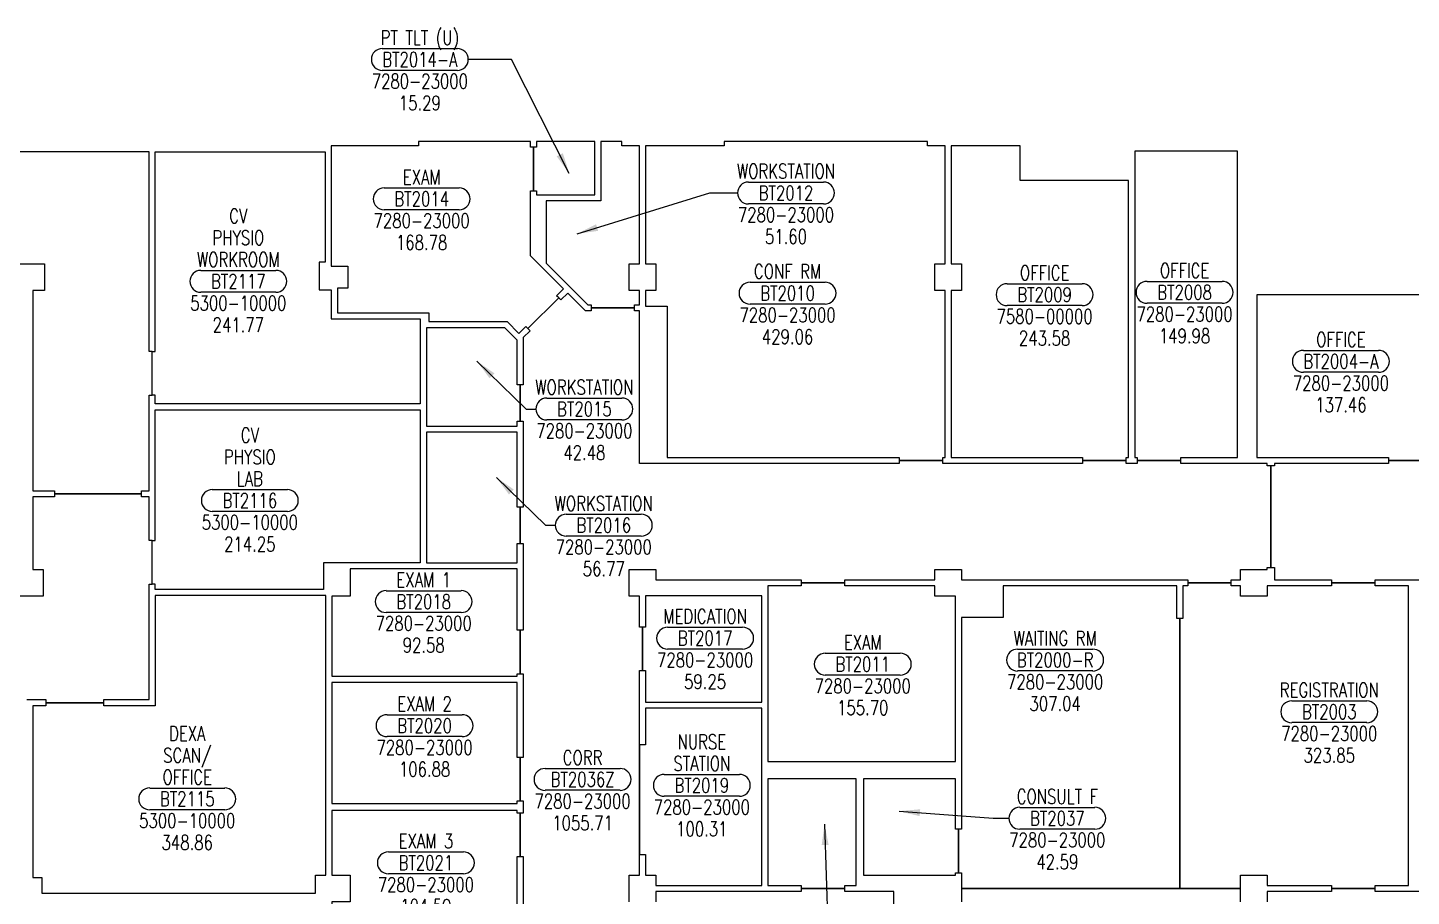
# Model space of a CAD drawing. Extents: x 2918 to 7159, y 18190 to 20091.
# Drawn here: x 5090 to 6232, y 19310 to 20027 of the extents above; entities that cross this region are included whole.
import ezdxf
from ezdxf.enums import TextEntityAlignment as Align

# ---------------------------------------------------------------- set-up
doc = ezdxf.new("R2010")
doc.units = 0
doc.header["$MEASUREMENT"] = 0
doc.layers.get('0').update_dxf_attribs({"linetype": 'CONTINUOUS'})
for name, color, linetype in [('AREA', 3, 'CONTINUOUS'), ('AREA2', 1, 'CONTINUOUS'), ('COSTC', 6, 'CONTINUOUS'), ('PLINE2', 5, 'CONTINUOUS'), ('ROOMNA', 4, 'CONTINUOUS'), ('ROOMNO', 4, 'CONTINUOUS'), ('ROOMOV', 4, 'CONTINUOUS')]:
    doc.layers.add(name, color=color, linetype=linetype)
doc.styles.get("Standard").update_dxf_attribs({"font": 'simplex.shx', "width": 0.75})
doc.dimstyles.get("Standard").update_dxf_attribs({"dimtxt": 0.18, "dimasz": 0.18, "dimexe": 0.18, "dimexo": 0.0625, "dimgap": 0.09, "dimtad": 0, "dimtih": 1, "dimtoh": 1, "dimdec": 4, "dimzin": 0, "dimtxsty": 'STANDARD', "dimcen": 0.09, "dimazin": 3, "dimtfac": 1, "dimtdec": 4, "dimtofl": 0, "dimtmove": 0, "dimatfit": 3, "dimtolj": 1, "dimtzin": 0})

# ---------------------------------------------------------------- blocks, each defined once
blk = doc.blocks.new('ROOM')
at = {"layer": 'ROOMOV'}
for p, q in [((-31, 9), (31, 9)), ((31, -9), (-31, -9))]:
    blk.add_line(p, q, dxfattribs=at)
for centre, start, end in [((-31, 0), 90, 270), ((31, 0), 270, 90)]:
    blk.add_arc(centre, 9.04, start, end, dxfattribs=at)
at = {"color": 0, "width": 0.75, "flags": 1}
for tag, p in [('FLFIN', (-60, -36)), ('ICRA', (60, -36)), ('FLTYPE', (-60, -48)), ('USER1', (60, -48)), ('FLCOND', (-60, -60)), ('USER2', (60, -60)), ('WLFIN', (-60, -72)), ('SITE', (-24, -72)), ('UCODE', (24, -72)), ('USER3', (60, -72)), ('WLTYPE', (-60, -84)), ('BLDG', (-24, -84)), ('UDESC', (24, -84)), ('USER4', (60, -84)), ('WLCOND', (-60, -96)), ('FLR', (-24, -96)), ('FCODE', (24, -96)), ('USER5', (60, -96)), ('CLFIN', (-60, -108)), ('COSTCD', (-24, -108)), ('FDESC', (24, -108)), ('USER6', (60, -108)), ('CLTYPE', (-60, -120)), ('DEPTD', (-24, -120)), ('DIVISION', (24, -120)), ('USER7', (60, -120)), ('CLCOND', (-60, -132)), ('RDES', (-24, -132)), ('CONTACT', (24, -132)), ('USER8', (60, -132)), ('CLHT', (-60, -144)), ('CHDATE', (-24, -144)), ('OCCUP', (24, -144)), ('BLOCK', (60, -144)), ('BASE', (-60, -156)), ('CBACK', (-24, -156)), ('PRCONTACT', (24, -156)), ('BLOCK2', (60, -156))]:
    blk.add_attdef(tag, text='', height=6, dxfattribs=at).set_placement(p, align=Align.MIDDLE_CENTER)
at = {"layer": 'AREA', "width": 0.75}
blk.add_attdef('AREA', text='', height=12, dxfattribs=at).set_placement((0, -36), align=Align.MIDDLE_CENTER)
at = {"layer": 'AREA2', "width": 0.75}
blk.add_attdef('AREA2', text='', height=12, dxfattribs=at).set_placement((0, -36), align=Align.MIDDLE_CENTER)
at = {"layer": 'COSTC', "width": 0.75}
blk.add_attdef('COSTC', text='', height=12, dxfattribs=at).set_placement((0, -18), align=Align.MIDDLE_CENTER)
at = {"layer": 'ROOMNA', "width": 0.75}
for tag, p in [('RMNAA', (0, 54)), ('RMNAB', (0, 36)), ('RMNAC', (0, 18))]:
    blk.add_attdef(tag, text='', height=12, dxfattribs=at).set_placement(p, align=Align.MIDDLE_CENTER)
at = {"layer": 'ROOMNO', "width": 0.75}
blk.add_attdef('RMNU', text='', height=12, dxfattribs=at).set_placement((0, 0), align=Align.MIDDLE_CENTER)

msp = doc.modelspace()

# ---------------------------------------------------------------- linework, layer by layer
at = {"layer": 'PLINE2', "color": 6}
for points in [[(5505, 19892.5), (5507.5, 19892.5), (5507.5, 19928.5), (5505, 19928.5), (5505, 19933.2), (5412.5, 19933.2), (5412.5, 19929.7), (5340.5, 19929.7), (5340.5, 19830.2), (5354, 19830.2), (5354, 19812.2), (5345.5, 19812.2), (5345.5, 19791.7), (5421, 19791.7), (5421, 19784.5), (5485.8, 19784.5), (5495.4, 19774.8), (5501.1, 19780.5), (5502.9, 19778.7), (5528.3, 19804.1), (5526.5, 19805.9), (5532.2, 19811.6), (5505, 19838.8)], [(5558, 19933.2), (5510, 19933.2), (5510, 19928.5), (5507.5, 19928.5), (5507.5, 19892.5), (5510, 19892.5), (5510, 19889.2), (5558, 19889.2)], [(5586.5, 19832.2), (5595, 19832.2), (5595, 19929.7), (5580.5, 19929.7), (5580.5, 19933.2), (5563, 19933.2), (5563, 19884.2), (5518, 19884.2), (5518, 19832.9), (5552.4, 19798.5), (5555, 19798.5), (5555, 19796), (5591, 19796), (5591, 19798.5), (5595, 19798.5), (5595, 19810.2), (5586.5, 19810.2)], [(5839, 19832.2), (5847.5, 19832.2), (5847.5, 19929.7), (5833, 19929.7), (5833, 19933.2), (5665, 19933.2), (5665, 19929.7), (5600, 19929.7), (5600, 19832.2), (5608.5, 19832.2), (5608.5, 19810.2), (5600, 19810.2), (5600, 19797.2), (5618, 19797.2), (5618, 19672.2), (5809.5, 19672.2), (5809.5, 19669.7), (5845.5, 19669.7), (5845.5, 19672.2), (5847.5, 19672.2), (5847.5, 19810.2), (5839, 19810.2)], [(5999, 19901.2), (5998, 19901.2), (5909.5, 19901.2), (5909.5, 19929.7), (5852.5, 19929.7), (5852.5, 19832.2), (5861, 19832.2), (5861, 19810.2), (5852.5, 19810.2), (5852.5, 19672.2), (5961, 19672.2), (5961, 19669.7), (5997, 19669.7), (5997, 19672.2), (5999, 19672.2)], [(5195, 19716.7), (5195, 19723.8), (5192.5, 19723.8), (5192.5, 19759.8), (5195, 19759.8), (5195, 19924.7), (5335.5, 19924.7), (5335.5, 19833.7), (5330.5, 19833.7), (5330.5, 19810.7), (5340.5, 19810.7), (5340.5, 19786.7), (5414, 19786.7), (5414, 19716.7)], [(6089, 19806.7), (6089, 19925.2), (6004, 19925.2), (6004, 19672.2), (6006, 19672.2), (6006, 19669.7), (6042, 19669.7), (6042, 19672.2), (6089, 19672.2)], [(6251.5, 19806.7), (6105, 19806.7), (6105, 19672.2), (6213.5, 19672.2), (6213.5, 19669.7), (6249.5, 19669.7), (6249.5, 19672.2), (6251.5, 19672.2)], [(5494, 19698.2), (5494, 19702.2), (5496.5, 19702.2), (5496.5, 19732.2), (5494, 19732.2), (5494, 19769.2), (5483.7, 19779.5), (5419, 19779.5), (5419, 19698.2)], [(5195, 19563.2), (5195, 19567.6), (5192.5, 19567.6), (5192.5, 19603.6), (5195, 19603.6), (5195, 19711.7), (5414, 19711.7), (5414, 19585.2), (5334, 19585.2), (5334, 19563.2)], [(5494, 19693.2), (5419, 19693.2), (5419, 19585.2), (5494, 19585.2), (5494, 19601.2), (5496.5, 19601.2), (5496.5, 19631.2), (5494, 19631.2)], [(5494, 19580.2), (5356, 19580.2), (5356, 19580.2), (5356, 19580.2), (5356, 19557.7), (5341, 19557.7), (5341, 19491.5), (5494, 19491.5), (5494, 19493.5), (5496.5, 19493.5), (5496.5, 19529.5), (5494, 19529.5)], [(5856, 19557.7), (5839, 19557.7), (5839, 19566.2), (5764.5, 19566.2), (5764.5, 19568.7), (5728.5, 19568.7), (5728.5, 19566.2), (5701, 19566.2), (5701, 19421.2), (5856, 19421.2)], [(6038.8, 19566.2), (5895.5, 19566.2), (5895.5, 19540), (5861, 19540), (5861, 19365.2), (5858.5, 19365.2), (5858.5, 19329.2), (5861, 19329.2), (5861, 19316.2), (6041.4, 19316.2), (6041.4, 19539.2), (6038.8, 19539.2)], [(6230, 19566.2), (6202.5, 19566.2), (6202.5, 19568.7), (6166.5, 19568.7), (6166.5, 19566.2), (6113.5, 19566.2), (6113.5, 19557.7), (6091.5, 19557.7), (6091.5, 19566.2), (6083.8, 19566.2), (6083.8, 19568.7), (6047.8, 19568.7), (6047.8, 19566.2), (6043.8, 19566.2), (6043.8, 19539.2), (6041.4, 19539.2), (6041.4, 19316.2), (6091.5, 19316.2), (6091.5, 19327.2), (6113.5, 19327.2), (6113.5, 19318.7), (6166.5, 19318.7), (6166.5, 19316.2), (6202.5, 19316.2), (6202.5, 19318.7), (6230, 19318.7)], [(5195, 19467.2), (5152.6, 19467.2), (5152.6, 19469.7), (5104.6, 19469.7), (5104.6, 19467.2), (5094, 19467.2), (5094, 19325.2), (5101.5, 19325.2), (5101.5, 19312.2), (5327.5, 19312.2), (5327.5, 19327.2), (5336, 19327.2), (5336, 19558.2), (5195, 19558.2)], [(5696, 19558.1), (5600, 19558.1), (5600, 19532.2), (5597.5, 19532.2), (5597.5, 19496.2), (5600, 19496.2), (5600, 19470.2), (5696, 19470.2)], [(5494, 19486.5), (5341, 19486.5), (5341, 19386.5), (5494, 19386.5), (5494, 19388.5), (5496.5, 19388.5), (5496.5, 19424.5), (5494, 19424.5)], [(5600, 19465.2), (5600, 19435), (5595, 19435), (5595, 19344.3), (5600, 19344.3), (5600, 19327.2), (5608.5, 19327.2), (5608.5, 19318.7), (5696, 19318.7), (5696, 19465.2)], [(5774, 19406.7), (5701, 19406.7), (5701, 19318.7), (5728.5, 19318.7), (5728.5, 19316.2), (5764.5, 19316.2), (5764.5, 19318.7), (5774, 19318.7)], [(5856, 19406.7), (5780, 19406.7), (5780, 19327.2), (5856, 19327.2), (5856, 19329.2), (5858.5, 19329.2), (5858.5, 19365.2), (5856, 19365.2)], [(5494, 19342.5), (5496.5, 19342.5), (5496.5, 19378.5), (5494, 19378.5), (5494, 19380.5), (5341, 19380.5), (5341, 19327.2), (5356, 19327.2), (5356, 19305.2), (5341, 19305.2), (5341, 19280.5), (5494, 19280.5)]]:
    msp.add_lwpolyline(points, close=True, dxfattribs=at)
for points in [[(5081.5, 19832.2), (5103.5, 19832.2), (5103.5, 19810.2), (5094, 19810.2), (5094, 19644.7), (5111.8, 19644.7), (5111.8, 19642.2), (5183.8, 19642.2), (5183.8, 19644.7), (5190, 19644.7), (5190, 19723.8), (5192.5, 19723.8), (5192.5, 19759.8), (5190, 19759.8), (5190, 19924.7), (4539.5, 19924.7)], [(5586.5, 19305.2), (5586.5, 19327.2), (5595, 19327.2), (5595, 19344.3), (5595, 19344.3), (5595, 19435), (5595, 19435), (5595, 19496.2), (5597.5, 19496.2), (5597.5, 19532.2), (5595, 19532.2), (5595, 19557.7), (5586.5, 19557.7), (5586.5, 19579.7), (5608.5, 19579.7), (5608.5, 19571.2), (5728.5, 19571.2), (5728.5, 19568.7), (5764.5, 19568.7), (5764.5, 19571.2), (5839, 19571.2), (5839, 19579.7), (5861, 19579.7), (5861, 19571.2), (6047.8, 19571.2), (6047.8, 19568.7), (6083.8, 19568.7), (6083.8, 19571.2), (6091.5, 19571.2), (6091.5, 19579.7), (6113.5, 19579.7), (6113.5, 19581.5), (6116.5, 19581.5), (6116.5, 19665.5), (6113.5, 19665.5), (6113.5, 19667.2), (6042, 19667.2), (6042, 19669.7), (6006, 19669.7), (6006, 19667.2), (5997, 19667.2), (5997, 19669.7), (5961, 19669.7), (5961, 19667.2), (5845.5, 19667.2), (5845.5, 19669.7), (5809.5, 19669.7), (5809.5, 19667.2), (5595, 19667.2), (5595, 19793.5), (5591, 19793.5), (5591, 19796), (5555, 19796), (5555, 19793.5), (5550.3, 19793.5), (5535.7, 19808), (5530.1, 19802.4), (5528.3, 19804.1), (5502.9, 19778.7), (5504.6, 19776.9), (5499, 19771.3), (5499, 19732.2), (5496.5, 19732.2), (5496.5, 19702.2), (5499, 19702.2), (5499, 19631.2), (5496.5, 19631.2), (5496.5, 19601.2), (5499, 19601.2), (5499, 19529.5), (5496.5, 19529.5), (5496.5, 19493.5), (5499, 19493.5), (5499, 19424.5), (5496.5, 19424.5), (5496.5, 19388.5), (5499, 19388.5), (5499, 19378.5), (5496.5, 19378.5), (5496.5, 19342.5), (5499, 19342.5), (5499, 19212.5)], [(6249.5, 19669.7), (6213.5, 19669.7), (6213.5, 19667.2), (6119.5, 19667.2), (6119.5, 19665.5), (6116.5, 19665.5), (6116.5, 19581.5), (6119.5, 19581.5), (6119.5, 19571.2), (6166.5, 19571.2), (6166.5, 19568.7), (6202.5, 19568.7), (6202.5, 19571.2), (6306, 19571.2)], [(5089, 19472.2), (5104.6, 19472.2), (5104.6, 19469.7), (5152.6, 19469.7), (5152.6, 19472.2), (5190, 19472.2), (5190, 19567.6), (5192.5, 19567.6), (5192.5, 19603.6), (5190, 19603.6), (5190, 19639.7), (5183.8, 19639.7), (5183.8, 19642.2), (5111.8, 19642.2), (5111.8, 19639.7), (5094, 19639.7), (5094, 19579.7), (5102.5, 19579.7), (5102.5, 19557.7), (5081.5, 19557.7)], [(5805, 19302.7), (5805, 19313.7), (5764.5, 19313.7), (5764.5, 19316.2), (5728.5, 19316.2), (5728.5, 19313.7), (5608.5, 19313.7), (5608.5, 19305.2)], [(6091.5, 19305.2), (6091.5, 19316.2), (5861, 19316.2), (5861, 19305.2)], [(6279, 19313.7), (6202.5, 19313.7), (6202.5, 19316.2), (6166.5, 19316.2), (6166.5, 19313.7), (6113.5, 19313.7), (6113.5, 19305.2)]]:
    msp.add_lwpolyline(points, dxfattribs=at)

# ---------------------------------------------------------------- block references
at = {"layer": 'ROOMNO', "color": 2}
ref = msp.add_blockref('ROOM', (5413.6, 20001.1), dxfattribs=at)
ref.add_attrib('RMNU', 'BT2014-A', dxfattribs={"height": 12, "width": 0.75}).set_placement((5413.6, 20001.1), align=Align.MIDDLE_CENTER)
ref.add_attrib('RMNAC', 'PT TLT (U)', dxfattribs={"layer": 'ROOMNA', "height": 12, "width": 0.75}).set_placement((5413.6, 20019.1), align=Align.MIDDLE_CENTER)
ref.add_attrib('COSTC', '7280-23000', dxfattribs={"layer": 'COSTC', "height": 12, "width": 0.75}).set_placement((5413.6, 19983.1), align=Align.MIDDLE_CENTER)
ref.add_attrib('AREA2', '15.29', dxfattribs={"layer": 'AREA2', "height": 12, "width": 0.75}).set_placement((5413.6, 19965.1), align=Align.MIDDLE_CENTER)
ref = msp.add_blockref('ROOM', (5415.1, 19885.9), dxfattribs=at)
ref.add_attrib('RMNU', 'BT2014', dxfattribs={"height": 12, "width": 0.75}).set_placement((5415.1, 19885.9), align=Align.MIDDLE_CENTER)
ref.add_attrib('RMNAC', 'EXAM', dxfattribs={"layer": 'ROOMNA', "height": 12, "width": 0.75}).set_placement((5415.1, 19903.9), align=Align.MIDDLE_CENTER)
ref.add_attrib('COSTC', '7280-23000', dxfattribs={"layer": 'COSTC', "height": 12, "width": 0.75}).set_placement((5415.1, 19867.9), align=Align.MIDDLE_CENTER)
ref.add_attrib('AREA2', '168.78', dxfattribs={"layer": 'AREA2', "height": 12, "width": 0.75}).set_placement((5415.1, 19849.9), align=Align.MIDDLE_CENTER)
ref = msp.add_blockref('ROOM', (5716, 19890.8), dxfattribs=at)
ref.add_attrib('RMNU', 'BT2012', dxfattribs={"height": 12, "width": 0.75}).set_placement((5716, 19890.8), align=Align.MIDDLE_CENTER)
ref.add_attrib('RMNAC', 'WORKSTATION', dxfattribs={"layer": 'ROOMNA', "height": 12, "width": 0.75}).set_placement((5716, 19908.8), align=Align.MIDDLE_CENTER)
ref.add_attrib('COSTC', '7280-23000', dxfattribs={"layer": 'COSTC', "height": 12, "width": 0.75}).set_placement((5716, 19872.8), align=Align.MIDDLE_CENTER)
ref.add_attrib('AREA2', '51.60', dxfattribs={"layer": 'AREA2', "height": 12, "width": 0.75}).set_placement((5716, 19854.8), align=Align.MIDDLE_CENTER)
ref = msp.add_blockref('ROOM', (5263.7, 19817.8), dxfattribs=at)
ref.add_attrib('RMNU', 'BT2117', dxfattribs={"height": 12, "width": 0.75}).set_placement((5263.7, 19817.8), align=Align.MIDDLE_CENTER)
ref.add_attrib('RMNAA', 'CV', dxfattribs={"layer": 'ROOMNA', "height": 12, "width": 0.75}).set_placement((5263.7, 19871.8), align=Align.MIDDLE_CENTER)
ref.add_attrib('RMNAB', 'PHYSIO', dxfattribs={"layer": 'ROOMNA', "height": 12, "width": 0.75}).set_placement((5263.7, 19853.8), align=Align.MIDDLE_CENTER)
ref.add_attrib('RMNAC', 'WORKROOM', dxfattribs={"layer": 'ROOMNA', "height": 12, "width": 0.75}).set_placement((5263.7, 19835.8), align=Align.MIDDLE_CENTER)
ref.add_attrib('COSTC', '5300-10000', dxfattribs={"layer": 'COSTC', "height": 12, "width": 0.75}).set_placement((5263.7, 19799.8), align=Align.MIDDLE_CENTER)
ref.add_attrib('AREA2', '241.77', dxfattribs={"layer": 'AREA2', "height": 12, "width": 0.75}).set_placement((5263.7, 19781.8), align=Align.MIDDLE_CENTER)
ref = msp.add_blockref('ROOM', (5717.3, 19808), dxfattribs=at)
ref.add_attrib('RMNU', 'BT2010', dxfattribs={"height": 12, "width": 0.75}).set_placement((5717.3, 19808), align=Align.MIDDLE_CENTER)
ref.add_attrib('RMNAC', 'CONF RM', dxfattribs={"layer": 'ROOMNA', "height": 12, "width": 0.75}).set_placement((5717.3, 19826), align=Align.MIDDLE_CENTER)
ref.add_attrib('COSTC', '7280-23000', dxfattribs={"layer": 'COSTC', "height": 12, "width": 0.75}).set_placement((5717.3, 19790), align=Align.MIDDLE_CENTER)
ref.add_attrib('AREA2', '429.06', dxfattribs={"layer": 'AREA2', "height": 12, "width": 0.75}).set_placement((5717.3, 19772), align=Align.MIDDLE_CENTER)
ref = msp.add_blockref('ROOM', (5929.6, 19806.8), dxfattribs=at)
ref.add_attrib('RMNU', 'BT2009', dxfattribs={"height": 12, "width": 0.75}).set_placement((5929.6, 19806.8), align=Align.MIDDLE_CENTER)
ref.add_attrib('RMNAC', 'OFFICE', dxfattribs={"layer": 'ROOMNA', "height": 12, "width": 0.75}).set_placement((5929.6, 19824.8), align=Align.MIDDLE_CENTER)
ref.add_attrib('COSTC', '7580-00000', dxfattribs={"layer": 'COSTC', "height": 12, "width": 0.75}).set_placement((5929.6, 19788.8), align=Align.MIDDLE_CENTER)
ref.add_attrib('AREA2', '243.58', dxfattribs={"layer": 'AREA2', "height": 12, "width": 0.75}).set_placement((5929.6, 19770.8), align=Align.MIDDLE_CENTER)
ref = msp.add_blockref('ROOM', (6045.2, 19808.7), dxfattribs=at)
ref.add_attrib('RMNU', 'BT2008', dxfattribs={"height": 12, "width": 0.75}).set_placement((6045.2, 19808.7), align=Align.MIDDLE_CENTER)
ref.add_attrib('RMNAC', 'OFFICE', dxfattribs={"layer": 'ROOMNA', "height": 12, "width": 0.75}).set_placement((6045.2, 19826.7), align=Align.MIDDLE_CENTER)
ref.add_attrib('COSTC', '7280-23000', dxfattribs={"layer": 'COSTC', "height": 12, "width": 0.75}).set_placement((6045.2, 19790.7), align=Align.MIDDLE_CENTER)
ref.add_attrib('AREA2', '149.98', dxfattribs={"layer": 'AREA2', "height": 12, "width": 0.75}).set_placement((6045.2, 19772.7), align=Align.MIDDLE_CENTER)
ref = msp.add_blockref('ROOM', (6174.3, 19751.7), dxfattribs=at)
ref.add_attrib('RMNU', 'BT2004-A', dxfattribs={"height": 12, "width": 0.75}).set_placement((6174.3, 19751.7), align=Align.MIDDLE_CENTER)
ref.add_attrib('RMNAC', 'OFFICE', dxfattribs={"layer": 'ROOMNA', "height": 12, "width": 0.75}).set_placement((6174.3, 19769.7), align=Align.MIDDLE_CENTER)
ref.add_attrib('COSTC', '7280-23000', dxfattribs={"layer": 'COSTC', "height": 12, "width": 0.75}).set_placement((6174.3, 19733.7), align=Align.MIDDLE_CENTER)
ref.add_attrib('AREA2', '137.46', dxfattribs={"layer": 'AREA2', "height": 12, "width": 0.75}).set_placement((6174.3, 19715.7), align=Align.MIDDLE_CENTER)
ref = msp.add_blockref('ROOM', (5549.5, 19712.3), dxfattribs=at)
ref.add_attrib('RMNU', 'BT2015', dxfattribs={"height": 12, "width": 0.75}).set_placement((5549.5, 19712.3), align=Align.MIDDLE_CENTER)
ref.add_attrib('RMNAC', 'WORKSTATION', dxfattribs={"layer": 'ROOMNA', "height": 12, "width": 0.75}).set_placement((5549.5, 19730.3), align=Align.MIDDLE_CENTER)
ref.add_attrib('COSTC', '7280-23000', dxfattribs={"layer": 'COSTC', "height": 12, "width": 0.75}).set_placement((5549.5, 19694.3), align=Align.MIDDLE_CENTER)
ref.add_attrib('AREA2', '42.48', dxfattribs={"layer": 'AREA2', "height": 12, "width": 0.75}).set_placement((5549.5, 19676.3), align=Align.MIDDLE_CENTER)
ref = msp.add_blockref('ROOM', (5273.2, 19636.7), dxfattribs=at)
ref.add_attrib('RMNU', 'BT2116', dxfattribs={"height": 12, "width": 0.75}).set_placement((5273.2, 19636.7), align=Align.MIDDLE_CENTER)
ref.add_attrib('RMNAA', 'CV', dxfattribs={"layer": 'ROOMNA', "height": 12, "width": 0.75}).set_placement((5273.2, 19690.7), align=Align.MIDDLE_CENTER)
ref.add_attrib('RMNAB', 'PHYSIO', dxfattribs={"layer": 'ROOMNA', "height": 12, "width": 0.75}).set_placement((5273.2, 19672.7), align=Align.MIDDLE_CENTER)
ref.add_attrib('RMNAC', 'LAB', dxfattribs={"layer": 'ROOMNA', "height": 12, "width": 0.75}).set_placement((5273.2, 19654.7), align=Align.MIDDLE_CENTER)
ref.add_attrib('COSTC', '5300-10000', dxfattribs={"layer": 'COSTC', "height": 12, "width": 0.75}).set_placement((5273.2, 19618.7), align=Align.MIDDLE_CENTER)
ref.add_attrib('AREA2', '214.25', dxfattribs={"layer": 'AREA2', "height": 12, "width": 0.75}).set_placement((5273.2, 19600.7), align=Align.MIDDLE_CENTER)
ref = msp.add_blockref('ROOM', (5565.5, 19616.3), dxfattribs=at)
ref.add_attrib('RMNU', 'BT2016', dxfattribs={"height": 12, "width": 0.75}).set_placement((5565.5, 19616.3), align=Align.MIDDLE_CENTER)
ref.add_attrib('RMNAC', 'WORKSTATION', dxfattribs={"layer": 'ROOMNA', "height": 12, "width": 0.75}).set_placement((5565.5, 19634.3), align=Align.MIDDLE_CENTER)
ref.add_attrib('COSTC', '7280-23000', dxfattribs={"layer": 'COSTC', "height": 12, "width": 0.75}).set_placement((5565.5, 19598.3), align=Align.MIDDLE_CENTER)
ref.add_attrib('AREA2', '56.77', dxfattribs={"layer": 'AREA2', "height": 12, "width": 0.75}).set_placement((5565.5, 19580.3), align=Align.MIDDLE_CENTER)
ref = msp.add_blockref('ROOM', (5416.8, 19553.2), dxfattribs=at)
ref.add_attrib('RMNU', 'BT2018', dxfattribs={"height": 12, "width": 0.75}).set_placement((5416.8, 19553.2), align=Align.MIDDLE_CENTER)
ref.add_attrib('RMNAC', 'EXAM 1', dxfattribs={"layer": 'ROOMNA', "height": 12, "width": 0.75}).set_placement((5416.8, 19571.2), align=Align.MIDDLE_CENTER)
ref.add_attrib('COSTC', '7280-23000', dxfattribs={"layer": 'COSTC', "height": 12, "width": 0.75}).set_placement((5416.8, 19535.2), align=Align.MIDDLE_CENTER)
ref.add_attrib('AREA2', '92.58', dxfattribs={"layer": 'AREA2', "height": 12, "width": 0.75}).set_placement((5416.8, 19517.2), align=Align.MIDDLE_CENTER)
ref = msp.add_blockref('ROOM', (5649.2, 19523), dxfattribs=at)
ref.add_attrib('RMNU', 'BT2017', dxfattribs={"height": 12, "width": 0.75}).set_placement((5649.2, 19523), align=Align.MIDDLE_CENTER)
ref.add_attrib('RMNAC', 'MEDICATION', dxfattribs={"layer": 'ROOMNA', "height": 12, "width": 0.75}).set_placement((5649.2, 19541), align=Align.MIDDLE_CENTER)
ref.add_attrib('COSTC', '7280-23000', dxfattribs={"layer": 'COSTC', "height": 12, "width": 0.75}).set_placement((5649.2, 19505), align=Align.MIDDLE_CENTER)
ref.add_attrib('AREA2', '59.25', dxfattribs={"layer": 'AREA2', "height": 12, "width": 0.75}).set_placement((5649.2, 19487), align=Align.MIDDLE_CENTER)
ref = msp.add_blockref('ROOM', (5779.4, 19501.5), dxfattribs=at)
ref.add_attrib('RMNU', 'BT2011', dxfattribs={"height": 12, "width": 0.75}).set_placement((5779.4, 19501.5), align=Align.MIDDLE_CENTER)
ref.add_attrib('RMNAC', 'EXAM', dxfattribs={"layer": 'ROOMNA', "height": 12, "width": 0.75}).set_placement((5779.4, 19519.5), align=Align.MIDDLE_CENTER)
ref.add_attrib('COSTC', '7280-23000', dxfattribs={"layer": 'COSTC', "height": 12, "width": 0.75}).set_placement((5779.4, 19483.5), align=Align.MIDDLE_CENTER)
ref.add_attrib('AREA2', '155.70', dxfattribs={"layer": 'AREA2', "height": 12, "width": 0.75}).set_placement((5779.4, 19465.5), align=Align.MIDDLE_CENTER)
ref = msp.add_blockref('ROOM', (5938.3, 19504.9), dxfattribs=at)
ref.add_attrib('RMNU', 'BT2000-R', dxfattribs={"height": 12, "width": 0.75}).set_placement((5938.3, 19504.9), align=Align.MIDDLE_CENTER)
ref.add_attrib('RMNAC', 'WAITING RM', dxfattribs={"layer": 'ROOMNA', "height": 12, "width": 0.75}).set_placement((5938.3, 19522.9), align=Align.MIDDLE_CENTER)
ref.add_attrib('COSTC', '7280-23000', dxfattribs={"layer": 'COSTC', "height": 12, "width": 0.75}).set_placement((5938.3, 19486.9), align=Align.MIDDLE_CENTER)
ref.add_attrib('AREA2', '307.04', dxfattribs={"layer": 'AREA2', "height": 12, "width": 0.75}).set_placement((5938.3, 19468.9), align=Align.MIDDLE_CENTER)
ref = msp.add_blockref('ROOM', (6164.7, 19462.2), dxfattribs=at)
ref.add_attrib('RMNU', 'BT2003', dxfattribs={"height": 12, "width": 0.75}).set_placement((6164.7, 19462.2), align=Align.MIDDLE_CENTER)
ref.add_attrib('RMNAC', 'REGISTRATION', dxfattribs={"layer": 'ROOMNA', "height": 12, "width": 0.75}).set_placement((6164.7, 19480.2), align=Align.MIDDLE_CENTER)
ref.add_attrib('COSTC', '7280-23000', dxfattribs={"layer": 'COSTC', "height": 12, "width": 0.75}).set_placement((6164.7, 19444.2), align=Align.MIDDLE_CENTER)
ref.add_attrib('AREA2', '323.85', dxfattribs={"layer": 'AREA2', "height": 12, "width": 0.75}).set_placement((6164.7, 19426.2), align=Align.MIDDLE_CENTER)
ref = msp.add_blockref('ROOM', (5417.5, 19450.7), dxfattribs=at)
ref.add_attrib('RMNU', 'BT2020', dxfattribs={"height": 12, "width": 0.75}).set_placement((5417.5, 19450.7), align=Align.MIDDLE_CENTER)
ref.add_attrib('RMNAC', 'EXAM 2', dxfattribs={"layer": 'ROOMNA', "height": 12, "width": 0.75}).set_placement((5417.5, 19468.7), align=Align.MIDDLE_CENTER)
ref.add_attrib('COSTC', '7280-23000', dxfattribs={"layer": 'COSTC', "height": 12, "width": 0.75}).set_placement((5417.5, 19432.7), align=Align.MIDDLE_CENTER)
ref.add_attrib('AREA2', '106.88', dxfattribs={"layer": 'AREA2', "height": 12, "width": 0.75}).set_placement((5417.5, 19414.7), align=Align.MIDDLE_CENTER)
ref = msp.add_blockref('ROOM', (5221.5, 19390.2), dxfattribs=at)
ref.add_attrib('RMNU', 'BT2115', dxfattribs={"height": 12, "width": 0.75}).set_placement((5221.5, 19390.2), align=Align.MIDDLE_CENTER)
ref.add_attrib('RMNAA', 'DEXA', dxfattribs={"layer": 'ROOMNA', "height": 12, "width": 0.75}).set_placement((5221.5, 19444.2), align=Align.MIDDLE_CENTER)
ref.add_attrib('RMNAB', 'SCAN/', dxfattribs={"layer": 'ROOMNA', "height": 12, "width": 0.75}).set_placement((5221.5, 19426.2), align=Align.MIDDLE_CENTER)
ref.add_attrib('RMNAC', 'OFFICE', dxfattribs={"layer": 'ROOMNA', "height": 12, "width": 0.75}).set_placement((5221.5, 19408.2), align=Align.MIDDLE_CENTER)
ref.add_attrib('COSTC', '5300-10000', dxfattribs={"layer": 'COSTC', "height": 12, "width": 0.75}).set_placement((5221.5, 19372.2), align=Align.MIDDLE_CENTER)
ref.add_attrib('AREA2', '348.86', dxfattribs={"layer": 'AREA2', "height": 12, "width": 0.75}).set_placement((5221.5, 19354.2), align=Align.MIDDLE_CENTER)
ref = msp.add_blockref('ROOM', (5646.5, 19401.4), dxfattribs=at)
ref.add_attrib('RMNU', 'BT2019', dxfattribs={"height": 12, "width": 0.75}).set_placement((5646.5, 19401.4), align=Align.MIDDLE_CENTER)
ref.add_attrib('RMNAB', 'NURSE', dxfattribs={"layer": 'ROOMNA', "height": 12, "width": 0.75}).set_placement((5646.5, 19437.4), align=Align.MIDDLE_CENTER)
ref.add_attrib('RMNAC', 'STATION', dxfattribs={"layer": 'ROOMNA', "height": 12, "width": 0.75}).set_placement((5646.5, 19419.4), align=Align.MIDDLE_CENTER)
ref.add_attrib('COSTC', '7280-23000', dxfattribs={"layer": 'COSTC', "height": 12, "width": 0.75}).set_placement((5646.5, 19383.4), align=Align.MIDDLE_CENTER)
ref.add_attrib('AREA2', '100.31', dxfattribs={"layer": 'AREA2', "height": 12, "width": 0.75}).set_placement((5646.5, 19365.4), align=Align.MIDDLE_CENTER)
ref = msp.add_blockref('ROOM', (5548, 19406.3), dxfattribs=at)
ref.add_attrib('RMNU', 'BT2036Z', dxfattribs={"height": 12, "width": 0.75}).set_placement((5548, 19406.3), align=Align.MIDDLE_CENTER)
ref.add_attrib('RMNAC', 'CORR', dxfattribs={"layer": 'ROOMNA', "height": 12, "width": 0.75}).set_placement((5548, 19424.3), align=Align.MIDDLE_CENTER)
ref.add_attrib('COSTC', '7280-23000', dxfattribs={"layer": 'COSTC', "height": 12, "width": 0.75}).set_placement((5548, 19388.3), align=Align.MIDDLE_CENTER)
ref.add_attrib('AREA2', '1055.71', dxfattribs={"layer": 'AREA2', "height": 12, "width": 0.75}).set_placement((5548, 19370.3), align=Align.MIDDLE_CENTER)
ref = msp.add_blockref('ROOM', (5940.1, 19374.2), dxfattribs=at)
ref.add_attrib('RMNU', 'BT2037', dxfattribs={"height": 12, "width": 0.75}).set_placement((5940.1, 19374.2), align=Align.MIDDLE_CENTER)
ref.add_attrib('RMNAC', 'CONSULT F', dxfattribs={"layer": 'ROOMNA', "height": 12, "width": 0.75}).set_placement((5940.1, 19392.2), align=Align.MIDDLE_CENTER)
ref.add_attrib('COSTC', '7280-23000', dxfattribs={"layer": 'COSTC', "height": 12, "width": 0.75}).set_placement((5940.1, 19356.2), align=Align.MIDDLE_CENTER)
ref.add_attrib('AREA2', '42.59', dxfattribs={"layer": 'AREA2', "height": 12, "width": 0.75}).set_placement((5940.1, 19338.2), align=Align.MIDDLE_CENTER)
ref = msp.add_blockref('ROOM', (5418.6, 19337.4), dxfattribs=at)
ref.add_attrib('RMNU', 'BT2021', dxfattribs={"height": 12, "width": 0.75}).set_placement((5418.6, 19337.4), align=Align.MIDDLE_CENTER)
ref.add_attrib('RMNAC', 'EXAM 3', dxfattribs={"layer": 'ROOMNA', "height": 12, "width": 0.75}).set_placement((5418.6, 19355.4), align=Align.MIDDLE_CENTER)
ref.add_attrib('COSTC', '7280-23000', dxfattribs={"layer": 'COSTC', "height": 12, "width": 0.75}).set_placement((5418.6, 19319.4), align=Align.MIDDLE_CENTER)
ref.add_attrib('AREA2', '104.59', dxfattribs={"layer": 'AREA2', "height": 12, "width": 0.75}).set_placement((5418.6, 19301.4), align=Align.MIDDLE_CENTER)

# ---------------------------------------------------------------- leaders
at = {"layer": 'ROOMNO'}
for points in [[(5537, 19906.9), (5489.3, 20001.1), (5453.6, 20001.1)], [(5543.5, 19857.1), (5653.2, 19890.8), (5675.9, 19890.8)], [(5460.8, 19751.8), (5501.5, 19712.3), (5509.5, 19712.3)], [(5476.8, 19655.8), (5517.4, 19616.3), (5525.4, 19616.3)], [(5809.4, 19380.1), (5887.1, 19374.2), (5900.1, 19374.2)], [(5747.8, 19369.4), (5750.6, 19280), (5730.8, 19280)]]:
    msp.add_leader(points, dimstyle='STANDARD', override={"dimscale": 96, "dimgap": 0.09, "dimtad": 0}, dxfattribs=at)

doc.saveas('drawing.dxf')
